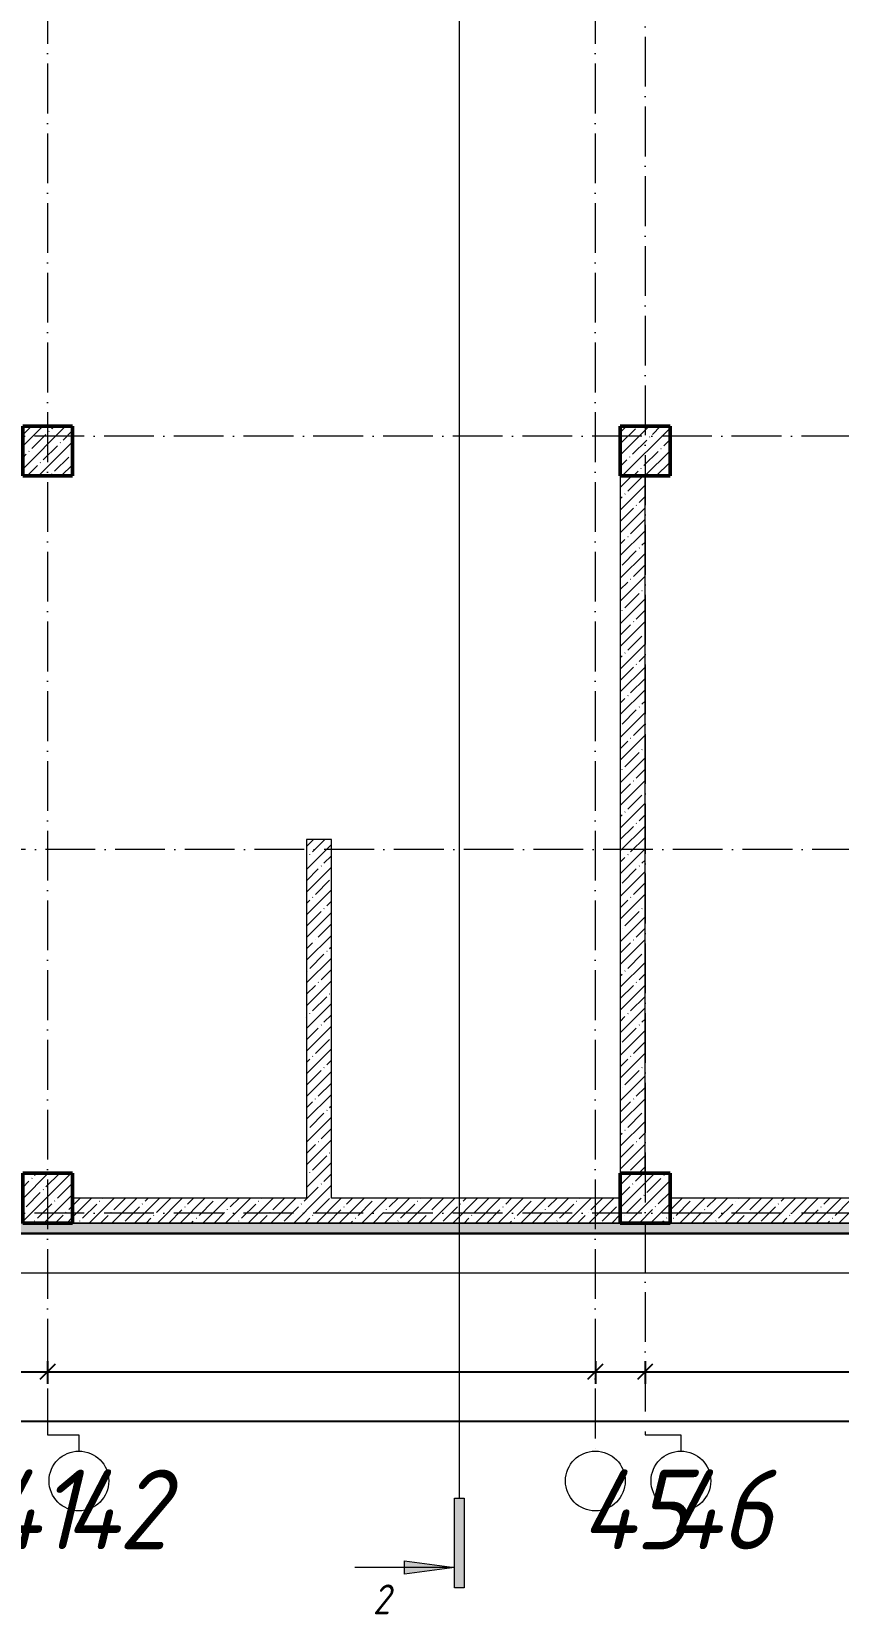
# Model space of a CAD drawing. Header units: millimetres. Extents: x -356862 to 418287, y 0 to 839748.
# Drawn here: x -293411 to -285311, y 510268 to 526157 of the extents above; entities that cross this region are included whole.
import ezdxf

# ---------------------------------------------------------------- set-up
doc = ezdxf.new("R2010")
doc.units = ezdxf.units.MM
doc.linetypes.add('50_200_ШТРИХ_1Т_ш5_п1_п1_', pattern=[700, 500, -100, 0, -100])
for name, color, linetype, lineweight in [('A-____-____-DIMS', 7, 'Continuous', 9), ('A-FLOR-____-OTLN', 7, 'Continuous', 9), ('A-WALL-____-MCUT', 7, 'Continuous', 13), ('A-WALL-____-MCUT-1', 7, 'Continuous', 9), ('A-WALL-____-MCUT-3', 7, 'Continuous', 9), ('A-WALL-____-PATT-1', 7, 'Continuous', 9), ('G-____-____-SYMB', 7, 'Continuous', 9), ('S-COLS-____-MCUT', 7, 'Continuous', 50), ('S-COLS-____-OTLN', 7, 'Continuous', 9), ('S-GRID-____-IDEN', 7, 'Continuous', 9), ('S-GRID-____-OTLN', 7, 'Continuous', 9), ('S-GRID-____-OTLN-1', 7, '50_200_ШТРИХ_1Т_ш5_п1_п1_', 9)]:
    doc.layers.add(name, color=color, linetype=linetype, lineweight=lineweight)
doc.layers.add('G-____-____-SYMB-1', color=9, linetype='Continuous', lineweight=9, true_color=0x808080)
doc.styles.add('ISOCPEUR_I', font='isocpeui.ttf', dxfattribs={"width": 0.9, "height": 2.5})
doc.styles.add('ISOCPEUR_I_1', font='isocpeui.ttf', dxfattribs={"width": 0.85, "height": 2.5})
doc.dimstyles.new('ISO-2_5_0_9К_БОЛЬШОЙ_ОСИ', dxfattribs={"dimscale": 304.8, "dimtxt": 248.995294, "dimasz": 0.492126, "dimexe": 0.393701, "dimexo": 0, "dimgap": 0, "dimtad": 1, "dimdec": 0, "dimzin": 0, "dimdsep": 46, "dimtxsty": 'ISOCPEUR_I', "dimblk1": 'OBLIQUE', "dimblk2": 'OBLIQUE', "dimsah": 1, "dimcen": 0.09, "dimdle": 0.393701, "dimazin": 0, "dimtfac": 1, "dimtdec": 4, "dimtix": 1, "dimtmove": 0, "dimatfit": 3, "dimfxl": 1, "dimtvp": 1, "dimtolj": 1, "dimtzin": 0, "dimarcsym": 2})
pattern_1 = [(45, (-350751.34, 459015.94), (-114.04925, 114.04925), []), (45, (-350637.3, 459015.94), (-114.04925, 114.04925), [201.612, -40.322, 3.353, -36.97])]
pattern_2 = [(0, (-350751.34, 459015.94), (120.967, 69.841), [80.645, -161.29]), (120, (-350751.34, 459015.94), (-120.96808, 69.84086), [80.645, -161.29]), (60, (-350751.34, 459015.94), (-8e-05, 139.68186), [0, -161.29, 80.645, 0])]

# ---------------------------------------------------------------- blocks, each defined once
blk = doc.blocks.new('BSC_Колонна _Прямоугольная - 500х500-V12-АР1_Кладочный план подвала в осях 1-64_Ю-ЯЯ')
at = {"layer": 'S-COLS-____-OTLN'}
h = blk.add_hatch(dxfattribs=at)
h.set_pattern_fill('FP_18', color=256, style=0, pattern_type=2)
h.set_pattern_definition([(45, (-63500, -55431.04), (-114.04925, 114.04925), []), (45, (-63385.95, -55431.04), (-114.04925, 114.04925), [201.613, -40.323, 3.353, -36.97])])
h.paths.add_polyline_path([(-250, -250), (250, -250), (250, 250), (-250, 250)], flags=0)
at = {"layer": 'S-COLS-____-MCUT'}
for p, q in [((250, 250), (-250, 250)), ((-250, 250), (-250, -250)), ((250, -250), (250, 250)), ((-250, -250), (250, -250))]:
    blk.add_line(p, q, dxfattribs=at)
blk = doc.blocks.new('BSC_Колонна _Прямоугольная - 500х500-V13-АР1_Кладочный план подвала в осях 1-64_Ю-ЯЯ')
at = {"layer": 'S-COLS-____-OTLN'}
h = blk.add_hatch(dxfattribs=at)
h.set_pattern_fill('FP_19', color=256, style=0, pattern_type=2)
h.set_pattern_definition([(45, (-63500, -62931.04), (-114.04925, 114.04925), []), (45, (-63385.95, -62931.04), (-114.04925, 114.04925), [201.613, -40.323, 3.353, -36.97])])
h.paths.add_polyline_path([(-250, -250), (250, -250), (250, 250), (-250, 250)], flags=0)
at = {"layer": 'S-COLS-____-MCUT'}
for p, q in [((250, 250), (-250, 250)), ((-250, 250), (-250, -250)), ((250, -250), (250, 250)), ((-250, -250), (250, -250))]:
    blk.add_line(p, q, dxfattribs=at)
blk = doc.blocks.new('BSC_Колонна _Прямоугольная - 500х500-V54-АР1_Кладочный план подвала в осях 1-64_Ю-ЯЯ')
at = {"layer": 'S-COLS-____-OTLN'}
h = blk.add_hatch(dxfattribs=at)
h.set_pattern_fill('FP_67', color=256, style=0, pattern_type=2)
h.set_pattern_definition([(45, (-57500, -55431.04), (-114.04925, 114.04925), []), (45, (-57385.95, -55431.04), (-114.04925, 114.04925), [201.613, -40.323, 3.353, -36.97])])
h.paths.add_polyline_path([(-250, -250), (250, -250), (250, 250), (-250, 250)], flags=0)
at = {"layer": 'S-COLS-____-MCUT'}
for p, q in [((250, 250), (-250, 250)), ((-250, 250), (-250, -250)), ((250, -250), (250, 250)), ((-250, -250), (250, -250))]:
    blk.add_line(p, q, dxfattribs=at)
blk = doc.blocks.new('BSC_Колонна _Прямоугольная - 500х500-V55-АР1_Кладочный план подвала в осях 1-64_Ю-ЯЯ')
at = {"layer": 'S-COLS-____-OTLN'}
h = blk.add_hatch(dxfattribs=at)
h.set_pattern_fill('FP_68', color=256, style=0, pattern_type=2)
h.set_pattern_definition([(45, (-57500, -62931.04), (-114.04925, 114.04925), []), (45, (-57385.95, -62931.04), (-114.04925, 114.04925), [201.613, -40.323, 3.353, -36.97])])
h.paths.add_polyline_path([(-250, -250), (250, -250), (250, 250), (-250, 250)], flags=0)
at = {"layer": 'S-COLS-____-MCUT'}
for p, q in [((250, 250), (-250, 250)), ((-250, 250), (-250, -250)), ((250, -250), (250, 250)), ((-250, -250), (250, -250))]:
    blk.add_line(p, q, dxfattribs=at)
blk = doc.blocks.new('Ось сетки - Круг_Ø6_00__ISO-2_5_0_9K_-25732049-АР1_Кладочный план подвала в осях 1-64_Ю-ЯЯ')
at = {"layer": 'S-GRID-____-IDEN'}
blk.add_circle((0, 0), 3, dxfattribs=at)
blk = doc.blocks.new('_Oblique')
at = {"color": 0, "linetype": 'ByBlock', "lineweight": -2}
blk.add_line((-0.5, -0.5), (0.5, 0.5), dxfattribs=at)
blk = doc.blocks.new('*D8453')
at = {"layer": 'A-____-____-DIMS', "color": 0, "lineweight": -2, "transparency": 16777216}
for p, q in [((-293751, 512810), (-293751, 512584)), ((-293251, 512810), (-293251, 512584)), ((-293871, 512704), (-293131, 512704))]:
    blk.add_line(p, q, dxfattribs=at)
at = {"layer": 'Defpoints', "color": 0, "transparency": 16777216}
for p in [(-293751, 512810), (-293251, 512810), (-293251, 512704)]:
    blk.add_point(p, dxfattribs=at)
at = {"layer": 'A-____-____-DIMS', "color": 0, "lineweight": -2, "transparency": 16777216, "xscale": 150, "yscale": 150, "zscale": 150, "rotation": 180}
blk.add_blockref('_Oblique', (-293751, 512704), dxfattribs=at)
at = {"layer": 'A-____-____-DIMS', "color": 0, "lineweight": -2, "transparency": 16777216, "xscale": 150, "yscale": 150, "zscale": 150}
blk.add_blockref('_Oblique', (-293251, 512704), dxfattribs=at)
at = {"layer": 'A-____-____-DIMS', "color": 0, "transparency": 16777216, "insert": (-293501, 512706), "char_height": 2.5, "width": 568.86, "attachment_point": 5, "style": 'ISOCPEUR_I'}
blk.add_mtext('\\A1;500', dxfattribs=at)
blk = doc.blocks.new('*D8454')
at = {"layer": 'A-____-____-DIMS', "color": 0, "lineweight": -2, "transparency": 16777216}
for p, q in [((-293251, 512810), (-293251, 512584)), ((-287751, 512810), (-287751, 512584)), ((-293371, 512704), (-287631, 512704))]:
    blk.add_line(p, q, dxfattribs=at)
at = {"layer": 'Defpoints', "color": 0, "transparency": 16777216}
for p in [(-293251, 512810), (-287751, 512810), (-287751, 512704)]:
    blk.add_point(p, dxfattribs=at)
at = {"layer": 'A-____-____-DIMS', "color": 0, "lineweight": -2, "transparency": 16777216, "xscale": 150, "yscale": 150, "zscale": 150, "rotation": 180}
blk.add_blockref('_Oblique', (-293251, 512704), dxfattribs=at)
at = {"layer": 'A-____-____-DIMS', "color": 0, "lineweight": -2, "transparency": 16777216, "xscale": 150, "yscale": 150, "zscale": 150}
blk.add_blockref('_Oblique', (-287751, 512704), dxfattribs=at)
at = {"layer": 'A-____-____-DIMS', "color": 0, "transparency": 16777216, "insert": (-290501, 512706), "char_height": 2.5, "width": 758.48, "attachment_point": 5, "style": 'ISOCPEUR_I'}
blk.add_mtext('\\A1;5500', dxfattribs=at)
blk = doc.blocks.new('*D8455')
at = {"layer": 'A-____-____-DIMS', "color": 0, "lineweight": -2, "transparency": 16777216}
for p, q in [((-287751, 512810), (-287751, 512584)), ((-287251, 512810), (-287251, 512584)), ((-287871, 512704), (-287131, 512704))]:
    blk.add_line(p, q, dxfattribs=at)
at = {"layer": 'Defpoints', "color": 0, "transparency": 16777216}
for p in [(-287751, 512810), (-287251, 512810), (-287251, 512704)]:
    blk.add_point(p, dxfattribs=at)
at = {"layer": 'A-____-____-DIMS', "color": 0, "lineweight": -2, "transparency": 16777216, "xscale": 150, "yscale": 150, "zscale": 150, "rotation": 180}
blk.add_blockref('_Oblique', (-287751, 512704), dxfattribs=at)
at = {"layer": 'A-____-____-DIMS', "color": 0, "lineweight": -2, "transparency": 16777216, "xscale": 150, "yscale": 150, "zscale": 150}
blk.add_blockref('_Oblique', (-287251, 512704), dxfattribs=at)
at = {"layer": 'A-____-____-DIMS', "color": 0, "transparency": 16777216, "insert": (-287501, 512706), "char_height": 2.5, "width": 568.86, "attachment_point": 5, "style": 'ISOCPEUR_I'}
blk.add_mtext('\\A1;500', dxfattribs=at)
blk = doc.blocks.new('*D8456')
at = {"layer": 'A-____-____-DIMS', "color": 0, "lineweight": -2, "transparency": 16777216}
for p, q in [((-287251, 512810), (-287251, 512584)), ((-284051, 512810), (-284051, 512584)), ((-287371, 512704), (-283931, 512704))]:
    blk.add_line(p, q, dxfattribs=at)
at = {"layer": 'Defpoints', "color": 0, "transparency": 16777216}
for p in [(-287251, 512810), (-284051, 512810), (-284051, 512704)]:
    blk.add_point(p, dxfattribs=at)
at = {"layer": 'A-____-____-DIMS', "color": 0, "lineweight": -2, "transparency": 16777216, "xscale": 150, "yscale": 150, "zscale": 150, "rotation": 180}
blk.add_blockref('_Oblique', (-287251, 512704), dxfattribs=at)
at = {"layer": 'A-____-____-DIMS', "color": 0, "lineweight": -2, "transparency": 16777216, "xscale": 150, "yscale": 150, "zscale": 150}
blk.add_blockref('_Oblique', (-284051, 512704), dxfattribs=at)
at = {"layer": 'A-____-____-DIMS', "color": 0, "transparency": 16777216, "insert": (-285651, 512706), "char_height": 2.5, "width": 758.48, "attachment_point": 5, "style": 'ISOCPEUR_I'}
blk.add_mtext('\\A1;3200', dxfattribs=at)
blk = doc.blocks.new('*D8385')
at = {"layer": 'A-____-____-DIMS', "color": 0, "lineweight": -2, "transparency": 16777216}
for p, q in [((-353101, 512314), (-353101, 512088)), ((-279701, 512314), (-279701, 512088)), ((-353221, 512208), (-279581, 512208))]:
    blk.add_line(p, q, dxfattribs=at)
at = {"layer": 'Defpoints', "color": 0, "transparency": 16777216}
for p in [(-353101, 512314), (-279701, 512314), (-279701, 512208)]:
    blk.add_point(p, dxfattribs=at)
at = {"layer": 'A-____-____-DIMS', "color": 0, "lineweight": -2, "transparency": 16777216, "xscale": 150, "yscale": 150, "zscale": 150, "rotation": 180}
blk.add_blockref('_Oblique', (-353101, 512208), dxfattribs=at)
at = {"layer": 'A-____-____-DIMS', "color": 0, "lineweight": -2, "transparency": 16777216, "xscale": 150, "yscale": 150, "zscale": 150}
blk.add_blockref('_Oblique', (-279701, 512208), dxfattribs=at)
at = {"layer": 'A-____-____-DIMS', "color": 0, "transparency": 16777216, "insert": (-316401, 512209), "char_height": 2.5, "width": 971.08, "attachment_point": 5, "style": 'ISOCPEUR_I'}
blk.add_mtext('\\A1;73400', dxfattribs=at)
blk = doc.blocks.new('Разрез - Концевая часть разреза-18266132-АР1_Кладочный план подвала в осях 1-64_Ю-ЯЯ')
at = {"layer": 'G-____-____-SYMB'}
for points in [[(0, 0.5), (0, -0.5), (-9, -0.5), (-9, 0.5)], [(-6.29, -5.5), (-7.61, -5.5), (-6.95, -0.5)]]:
    blk.add_hatch(color=256, dxfattribs=at).paths.add_polyline_path(points, flags=0)
for p, q in [((0, 0.5), (-9, 0.5)), ((-9, 0.5), (-9, -0.5)), ((0, -0.5), (0, 0.5)), ((-9, -0.5), (0, -0.5)), ((-6.95, -0.5), (-7.61, -5.5)), ((-6.95, -0.5), (-6.95, -10.5)), ((-6.29, -5.5), (-6.95, -0.5)), ((-7.61, -5.5), (-6.29, -5.5))]:
    blk.add_line(p, q, dxfattribs=at)

msp = doc.modelspace()

# ---------------------------------------------------------------- hatches: boundary and pattern name
at = {"layer": 'A-WALL-____-PATT-1'}
h = msp.add_hatch(dxfattribs=at)
h.set_pattern_fill('FP_1', color=256, style=0, pattern_type=2)
h.set_pattern_definition(pattern_1)
h.paths.add_polyline_path([(-287501.3432, 514696.983), (-287251.3432, 514696.983), (-287251.3432, 521696.983), (-287501.3432, 521696.983)], flags=0)
h = msp.add_hatch(dxfattribs=at)
h.set_pattern_fill('FP_1', color=256, style=0, pattern_type=2)
h.set_pattern_definition(pattern_1)
h.paths.add_polyline_path([(-290651.3432, 514446.983), (-290401.3432, 514446.983), (-290401.3432, 518046.983), (-290651.3432, 518046.983)], flags=0)
h = msp.add_hatch(dxfattribs=at)
h.set_pattern_fill('FP_1', color=256, style=0, pattern_type=2)
h.set_pattern_definition(pattern_1)
h.paths.add_polyline_path([(-287501.3432, 514196.983), (-287501.3432, 514446.983), (-293001.3432, 514446.983), (-293001.3432, 514196.983)], flags=0)
h = msp.add_hatch(dxfattribs=at)
h.set_pattern_fill('FP_1', color=256, style=0, pattern_type=2)
h.set_pattern_definition(pattern_1)
h.paths.add_polyline_path([(-284301.3432, 514196.983), (-284301.3432, 514446.983), (-287001.3432, 514446.983), (-287001.3432, 514196.983)], flags=0)
h = msp.add_hatch(dxfattribs=at)
h.set_pattern_fill('FP_54', color=256, style=0, pattern_type=2)
h.set_pattern_definition(pattern_2)
h.paths.add_polyline_path([(-287671.3432, 514094.983), (-287671.3432, 514194.983), (-353203.3432, 514194.983), (-353203.3432, 514094.983), (-301276.3584, 514094.983)], flags=0)
h = msp.add_hatch(dxfattribs=at)
h.set_pattern_fill('FP_54', color=256, style=0, pattern_type=2)
h.set_pattern_definition(pattern_2)
h.paths.add_polyline_path([(-276253.3432, 514094.983), (-276253.3432, 514194.983), (-287671.3432, 514194.983), (-287671.3432, 514094.983), (-276353.3432, 514094.983)], flags=0)

# ---------------------------------------------------------------- linework, layer by layer
at = {"layer": 'A-FLOR-____-OTLN'}
msp.add_line((-305501.3432, 513696.983), (-276801.3432, 513696.983), dxfattribs=at)
at = {"layer": 'A-WALL-____-MCUT'}
for p, q in [((-353311.3432, 514086.983), (-276361.3432, 514086.983)), ((-276353.3432, 514094.983), (-353303.3432, 514094.983))]:
    msp.add_line(p, q, dxfattribs=at)
at = {"layer": 'A-WALL-____-MCUT-1'}
for p, q in [((-287501.3432, 521696.983), (-287501.3432, 514696.983)), ((-287251.3432, 514696.983), (-287251.3432, 521696.983)), ((-290401.3432, 518046.983), (-290651.3432, 518046.983)), ((-290651.3432, 518046.983), (-290651.3432, 514446.983)), ((-290401.3432, 514446.983), (-290401.3432, 518046.983)), ((-290651.3432, 514446.983), (-293001.3432, 514446.983)), ((-287501.3432, 514446.983), (-290401.3432, 514446.983)), ((-284301.3432, 514446.983), (-287001.3432, 514446.983)), ((-293001.3432, 514196.983), (-287501.3432, 514196.983)), ((-287001.3432, 514196.983), (-284301.3432, 514196.983))]:
    msp.add_line(p, q, dxfattribs=at)
at = {"layer": 'A-WALL-____-MCUT-3'}
msp.add_line((-276251.3432, 514194.983), (-353203.3432, 514194.983), dxfattribs=at)
at = {"layer": 'G-____-____-SYMB-1'}
msp.add_line((-289117.0345, 545569.5491), (-289117.0345, 511433.1929), dxfattribs=at)
at = {"layer": 'S-GRID-____-OTLN'}
for p, q in [((-293251.3432, 512071.8678), (-292936.7117, 512071.8678)), ((-292936.7117, 512071.8678), (-292936.7117, 511907.5288)), ((-287251.3432, 512071.8678), (-286892.1536, 512071.8678)), ((-286892.1536, 512071.8678), (-286892.1536, 511907.5288))]:
    msp.add_line(p, q, dxfattribs=at)
at = {"layer": 'S-GRID-____-OTLN-1'}
for p, q in [((-287251.3432, 549908.7924), (-287251.3432, 512071.8678)), ((-293251.3432, 549639.3578), (-293251.3432, 512071.8678)), ((-287751.3432, 549639.3578), (-287751.3432, 511907.5288)), ((-246676.9366, 522096.983), (-355420.1134, 522096.983)), ((-275271.3028, 517946.983), (-355420.1134, 517946.983)), ((-246676.9366, 514296.983), (-355420.1134, 514296.983))]:
    msp.add_line(p, q, dxfattribs=at)

# ---------------------------------------------------------------- block references
at = {"layer": 'G-____-____-SYMB', "extrusion": (0, 0, -1), "xscale": 99.99999999999993, "yscale": 99.99999999999993, "zscale": 99.99999999999993, "rotation": 90.00000000000053}
msp.add_blockref('Разрез - Концевая часть разреза-18266132-АР1_Кладочный план подвала в осях 1-64_Ю-ЯЯ', (289117.0345, 511433.1929), dxfattribs=at)
at = {"layer": 'S-COLS-____-OTLN'}
for name, p in [('BSC_Колонна _Прямоугольная - 500х500-V55-АР1_Кладочный план подвала в осях 1-64_Ю-ЯЯ', (-293251.3432, 521946.983)), ('BSC_Колонна _Прямоугольная - 500х500-V13-АР1_Кладочный план подвала в осях 1-64_Ю-ЯЯ', (-287251.3432, 521946.983)), ('BSC_Колонна _Прямоугольная - 500х500-V54-АР1_Кладочный план подвала в осях 1-64_Ю-ЯЯ', (-293251.3432, 514446.983)), ('BSC_Колонна _Прямоугольная - 500х500-V12-АР1_Кладочный план подвала в осях 1-64_Ю-ЯЯ', (-287251.3432, 514446.983))]:
    msp.add_blockref(name, p, dxfattribs=at)
at = {"layer": 'S-GRID-____-IDEN', "xscale": 99.99999999999993, "yscale": 99.99999999999993, "zscale": 99.99999999999993, "rotation": 180}
for p in [(-292936.7117, 511607.5288), (-287751.3432, 511607.5288), (-286892.1536, 511607.5288)]:
    msp.add_blockref('Ось сетки - Круг_Ø6_00__ISO-2_5_0_9K_-25732049-АР1_Кладочный план подвала в осях 1-64_Ю-ЯЯ', p, dxfattribs=at)

# ---------------------------------------------------------------- texts
at = {"layer": 'G-____-____-SYMB', "insert": (-289986.1343, 510568.3745), "char_height": 300, "width": 256.54, "attachment_point": 1, "style": 'ISOCPEUR_I_1'}
msp.add_mtext('\\fISOCPEUR|b0|i1|c204|p34|;2', dxfattribs=at)
at = {"layer": 'S-GRID-____-IDEN', "char_height": 800, "attachment_point": 1, "style": 'ISOCPEUR_I'}
for s, insert, width in [('41', (-293870.8649, 511721.4625), 367.974562), ('42', (-293080.0834, 511721.4625), 425.696062), ('45', (-287894.7149, 511721.4625), 425.696062), ('46', (-287035.5253, 511721.4625), 425.696062)]:
    msp.add_mtext(s, dxfattribs=dict(at, insert=insert, width=width))

# ---------------------------------------------------------------- dimensions: what is measured, and where the dimension line sits
at = {"layer": 'A-____-____-DIMS'}
for base, p1, p2, override, picture, middle in [((-293251.3432, 512704.4081), (-293751.3432, 512810.4741), (-293251.3432, 512810.4741), {"dimtxt": 400, "dimpost": '<>', "dimfxl": 500}, '*D8453', (-293501.3432, 512705.6581)), ((-287751.3432, 512704.4081), (-293251.3432, 512810.4741), (-287751.3432, 512810.4741), {"dimtxt": 400, "dimpost": '<>', "dimfxl": 5500}, '*D8454', (-290501.3432, 512705.6581)), ((-287251.3432, 512704.4081), (-287751.3432, 512810.4741), (-287251.3432, 512810.4741), {"dimtxt": 400, "dimpost": '<>', "dimfxl": 500}, '*D8455', (-287501.3432, 512705.6581)), ((-284051.3432, 512704.4081), (-287251.3432, 512810.4741), (-284051.3432, 512810.4741), {"dimtxt": 400, "dimpost": '<>', "dimfxl": 3200}, '*D8456', (-285651.3432, 512705.6581)), ((-279701.3432, 512207.6078), (-353101.3432, 512313.6738), (-279701.3432, 512313.6738), {"dimtxt": 400, "dimpost": '<>', "dimfxl": 73400}, '*D8385', (-316401.3432, 512208.8739))]:
    dim = msp.add_linear_dim(base=base, p1=p1, p2=p2, dimstyle='ISO-2_5_0_9К_БОЛЬШОЙ_ОСИ', override=override, dxfattribs=at)
    dim.commit()
    dim.dimension.update_dxf_attribs({"geometry": picture, "text_midpoint": middle})

doc.saveas('drawing.dxf')
